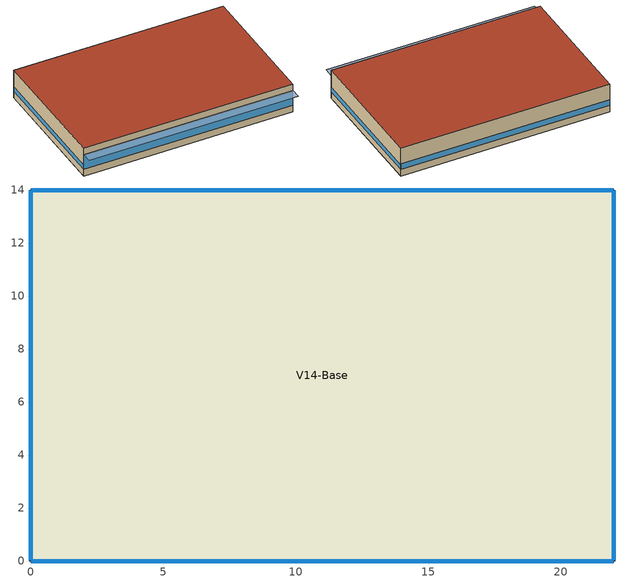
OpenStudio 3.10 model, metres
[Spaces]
V14-Base
 floor ground: 0,0 0,14 22,14 22,0 z0
 wall outside (V14WallAns): 0,14 0,0 22,0 22,14 0,14 z0:3.2
 window (V14WindowAns): 0.03,0 21.97,0 z0.76:2.37; 22,0.03 22,13.97 / 0,13.97 0,0.03 z0.76:1.24; 21.97,14 0.03,14 z0.76:1.4
 roof outside (V14RoofAns): 22,0 22,14 0,14 0,0 z3.2
shading: 0.03,0 21.97,0 21.97,-1.1 0.03,-1.1 z2.52
[Material] Roughness=MediumSmooth; Density {kg/m3}=800; Specific Heat {J/kg-K}=900
Name | Thickness {m} | Conductivity {W/m-K}
V14WallAns Material | 0.22 | 0.35
V14RoofAns Material | 0.18 | 0.22
[Construction]
V14WallAns: V14WallAns Material
V14RoofAns: V14RoofAns Material
V14WindowAns: V14WindowAns Glazing
[WindowMaterial:SimpleGlazingSystem]
V14WindowAns Glazing: U-Factor {W/m2-K}=2.1; Solar Heat Gain Coefficient=0.4; Visible Transmittance=0.6
[BuildingStory]
Story 1: Nominal Z Coordinate {m}=0
[Space]
V14-Base: Building Story=Story 1; Thermal Zone=V14-Base Zone
[ThermalZone]
V14-Base Zone: Thermostat=V14-Base Thermostat; Use Ideal Air Loads=No
[Sizing:Zone]
V14-Base Zone: Zone Cooling Design Supply Air Temperature Input Method=SupplyAirTemperature; Zone Cooling Design Supply Air Temperature {C}=14; Zone Cooling Design Supply Air Temperature Difference {deltaC}=11.11; Zone Heating Design Supply Air Temperature Input Method=SupplyAirTemperature; Zone Heating Design Supply Air Temperature {C}=40; Zone Heating Design Supply Air Temperature Difference {deltaC}=11.11; Zone Cooling Design Supply Air Humidity Ratio {kg-H2O/kg-air}=0.0085; Zone Heating Design Supply Air Humidity Ratio {kg-H2O/kg-air}=0.008; Cooling Design Air Flow Method=DesignDay; Heating Design Air Flow Method=DesignDay; Account for Dedicated Outdoor Air System=No; Dedicated Outdoor Air System Control Strategy=NeutralSupplyAir; Dedicated Outdoor Air Low Setpoint Temperature for Design {C}=autosize; Dedicated Outdoor Air High Setpoint Temperature for Design {C}=autosize; Zone Load Sizing Method=Sensible Load Only No Latent Load; Zone Latent Cooling Design Supply Air Humidity Ratio Input Method=HumidityRatioDifference; Zone Cooling Design Supply Air Humidity Ratio Difference {kgWater/kgDryAir}=0.005; Zone Latent Heating Design Supply Air Humidity Ratio Input Method=HumidityRatioDifference; Zone Humidification Design Supply Air Humidity Ratio Difference {kgWater/kgDryAir}=0.005; Sizing Option=Coincident
[Zone equipment]
V14-Base Zone: V14-Base Ideal Loads
[ThermostatSetpoint:DualSetpoint]
V14-Base Thermostat: Heating Setpoint Temperature Schedule=V14-Base HtgSch; Cooling Setpoint Temperature Schedule=V14-Base ClgSch
[Schedule:Ruleset]
Name | Default Day Schedule
V14-Base HtgSch | Schedule Day 1
V14-Base ClgSch | Schedule Day 2
[Schedule:Day]
Schedule Day 1: 24, 0, 21
Schedule Day 2: 24, 0, 24
